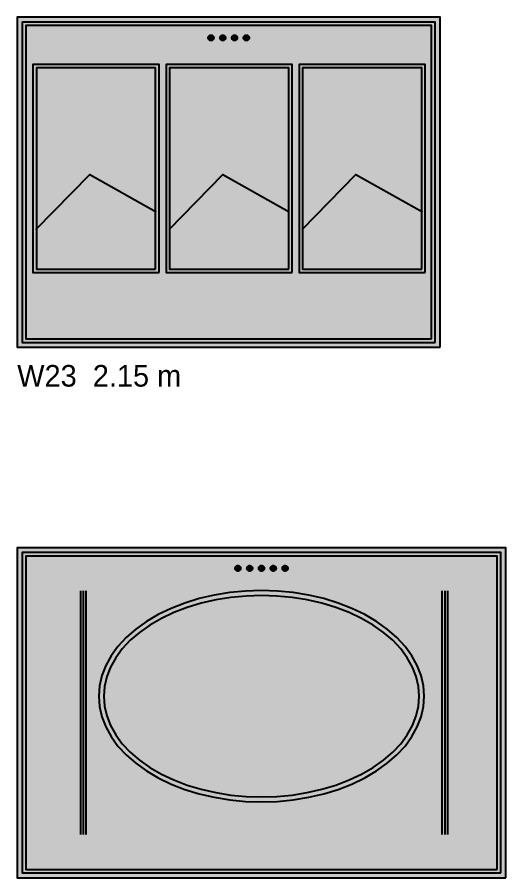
# Model space of a CAD drawing. Header units: metres. Extents: x 0 to 18.5, y -15.3 to 1.8.
# Drawn here: x 12.8 to 15.284, y -10.8 to -6.42 of the extents above; entities that cross this region are included whole.
import ezdxf

# ---------------------------------------------------------------- set-up
doc = ezdxf.new("R2010")
doc.units = ezdxf.units.M

# ---------------------------------------------------------------- blocks, each defined once
blk = doc.blocks.new('NC_N1_ELEV_W23')
at = {"true_color": 0xf6f5ef}
h = blk.add_hatch(color=256, dxfattribs=at)
h.dxf.hatch_style = 1
h.paths.add_polyline_path([(2.15, 0), (2.15, 1.68), (0, 1.68), (0, 0)])
h = blk.add_hatch(color=256, dxfattribs=at)
h.dxf.hatch_style = 1
h.paths.add_polyline_path([(2.125, 0.025), (2.125, 1.655), (0.025, 1.655), (0.025, 0.025)])
at = {"true_color": 0xa38246}
h = blk.add_hatch(color=256, dxfattribs=at)
h.dxf.hatch_style = 1
h.paths.add_polyline_path([(0.999, 1.575), (0.9989, 1.5736), (0.9987, 1.5723), (0.9984, 1.5709), (0.9979, 1.5696), (0.9973, 1.5684), (0.9966, 1.5672), (0.9958, 1.5661), (0.9949, 1.5651), (0.9939, 1.5642), (0.9928, 1.5634), (0.9916, 1.5627), (0.9904, 1.5621), (0.9891, 1.5616), (0.9877, 1.5613), (0.9864, 1.5611), (0.985, 1.561), (0.9836, 1.5611), (0.9823, 1.5613), (0.9809, 1.5616), (0.9796, 1.5621), (0.9784, 1.5627), (0.9772, 1.5634), (0.9761, 1.5642), (0.9751, 1.5651), (0.9742, 1.5661), (0.9734, 1.5672), (0.9727, 1.5684), (0.9721, 1.5696), (0.9716, 1.5709), (0.9713, 1.5723), (0.9711, 1.5736), (0.971, 1.575), (0.9711, 1.5764), (0.9713, 1.5777), (0.9716, 1.5791), (0.9721, 1.5804), (0.9727, 1.5816), (0.9734, 1.5828), (0.9742, 1.5839), (0.9751, 1.5849), (0.9761, 1.5858), (0.9772, 1.5866), (0.9784, 1.5873), (0.9796, 1.5879), (0.9809, 1.5884), (0.9823, 1.5887), (0.9836, 1.5889), (0.985, 1.589), (0.9864, 1.5889), (0.9877, 1.5887), (0.9891, 1.5884), (0.9904, 1.5879), (0.9916, 1.5873), (0.9928, 1.5866), (0.9939, 1.5858), (0.9949, 1.5849), (0.9958, 1.5839), (0.9966, 1.5828), (0.9973, 1.5816), (0.9979, 1.5804), (0.9984, 1.5791), (0.9987, 1.5777), (0.9989, 1.5764)])
h = blk.add_hatch(color=256, dxfattribs=at)
h.dxf.hatch_style = 1
h.paths.add_polyline_path([(1.059, 1.575), (1.0589, 1.5736), (1.0587, 1.5723), (1.0584, 1.5709), (1.0579, 1.5696), (1.0573, 1.5684), (1.0566, 1.5672), (1.0558, 1.5661), (1.0549, 1.5651), (1.0539, 1.5642), (1.0528, 1.5634), (1.0516, 1.5627), (1.0504, 1.5621), (1.0491, 1.5616), (1.0477, 1.5613), (1.0464, 1.5611), (1.045, 1.561), (1.0436, 1.5611), (1.0423, 1.5613), (1.0409, 1.5616), (1.0396, 1.5621), (1.0384, 1.5627), (1.0372, 1.5634), (1.0361, 1.5642), (1.0351, 1.5651), (1.0342, 1.5661), (1.0334, 1.5672), (1.0327, 1.5684), (1.0321, 1.5696), (1.0316, 1.5709), (1.0313, 1.5723), (1.0311, 1.5736), (1.031, 1.575), (1.0311, 1.5764), (1.0313, 1.5777), (1.0316, 1.5791), (1.0321, 1.5804), (1.0327, 1.5816), (1.0334, 1.5828), (1.0342, 1.5839), (1.0351, 1.5849), (1.0361, 1.5858), (1.0372, 1.5866), (1.0384, 1.5873), (1.0396, 1.5879), (1.0409, 1.5884), (1.0423, 1.5887), (1.0436, 1.5889), (1.045, 1.589), (1.0464, 1.5889), (1.0477, 1.5887), (1.0491, 1.5884), (1.0504, 1.5879), (1.0516, 1.5873), (1.0528, 1.5866), (1.0539, 1.5858), (1.0549, 1.5849), (1.0558, 1.5839), (1.0566, 1.5828), (1.0573, 1.5816), (1.0579, 1.5804), (1.0584, 1.5791), (1.0587, 1.5777), (1.0589, 1.5764)])
h = blk.add_hatch(color=256, dxfattribs=at)
h.dxf.hatch_style = 1
h.paths.add_polyline_path([(1.119, 1.575), (1.1189, 1.5736), (1.1187, 1.5723), (1.1184, 1.5709), (1.1179, 1.5696), (1.1173, 1.5684), (1.1166, 1.5672), (1.1158, 1.5661), (1.1149, 1.5651), (1.1139, 1.5642), (1.1128, 1.5634), (1.1116, 1.5627), (1.1104, 1.5621), (1.1091, 1.5616), (1.1077, 1.5613), (1.1064, 1.5611), (1.105, 1.561), (1.1036, 1.5611), (1.1023, 1.5613), (1.1009, 1.5616), (1.0996, 1.5621), (1.0984, 1.5627), (1.0972, 1.5634), (1.0961, 1.5642), (1.0951, 1.5651), (1.0942, 1.5661), (1.0934, 1.5672), (1.0927, 1.5684), (1.0921, 1.5696), (1.0916, 1.5709), (1.0913, 1.5723), (1.0911, 1.5736), (1.091, 1.575), (1.0911, 1.5764), (1.0913, 1.5777), (1.0916, 1.5791), (1.0921, 1.5804), (1.0927, 1.5816), (1.0934, 1.5828), (1.0942, 1.5839), (1.0951, 1.5849), (1.0961, 1.5858), (1.0972, 1.5866), (1.0984, 1.5873), (1.0996, 1.5879), (1.1009, 1.5884), (1.1023, 1.5887), (1.1036, 1.5889), (1.105, 1.589), (1.1064, 1.5889), (1.1077, 1.5887), (1.1091, 1.5884), (1.1104, 1.5879), (1.1116, 1.5873), (1.1128, 1.5866), (1.1139, 1.5858), (1.1149, 1.5849), (1.1158, 1.5839), (1.1166, 1.5828), (1.1173, 1.5816), (1.1179, 1.5804), (1.1184, 1.5791), (1.1187, 1.5777), (1.1189, 1.5764)])
h = blk.add_hatch(color=256, dxfattribs=at)
h.dxf.hatch_style = 1
h.paths.add_polyline_path([(1.179, 1.575), (1.1789, 1.5736), (1.1787, 1.5723), (1.1784, 1.5709), (1.1779, 1.5696), (1.1773, 1.5684), (1.1766, 1.5672), (1.1758, 1.5661), (1.1749, 1.5651), (1.1739, 1.5642), (1.1728, 1.5634), (1.1716, 1.5627), (1.1704, 1.5621), (1.1691, 1.5616), (1.1677, 1.5613), (1.1664, 1.5611), (1.165, 1.561), (1.1636, 1.5611), (1.1623, 1.5613), (1.1609, 1.5616), (1.1596, 1.5621), (1.1584, 1.5627), (1.1572, 1.5634), (1.1561, 1.5642), (1.1551, 1.5651), (1.1542, 1.5661), (1.1534, 1.5672), (1.1527, 1.5684), (1.1521, 1.5696), (1.1516, 1.5709), (1.1513, 1.5723), (1.1511, 1.5736), (1.151, 1.575), (1.1511, 1.5764), (1.1513, 1.5777), (1.1516, 1.5791), (1.1521, 1.5804), (1.1527, 1.5816), (1.1534, 1.5828), (1.1542, 1.5839), (1.1551, 1.5849), (1.1561, 1.5858), (1.1572, 1.5866), (1.1584, 1.5873), (1.1596, 1.5879), (1.1609, 1.5884), (1.1623, 1.5887), (1.1636, 1.5889), (1.165, 1.589), (1.1664, 1.5889), (1.1677, 1.5887), (1.1691, 1.5884), (1.1704, 1.5879), (1.1716, 1.5873), (1.1728, 1.5866), (1.1739, 1.5858), (1.1749, 1.5849), (1.1758, 1.5839), (1.1766, 1.5828), (1.1773, 1.5816), (1.1779, 1.5804), (1.1784, 1.5791), (1.1787, 1.5777), (1.1789, 1.5764)])
at = {"true_color": 0xf6f5ef}
h = blk.add_hatch(color=256, dxfattribs=at)
h.dxf.hatch_style = 1
h.paths.add_polyline_path([(0.7217, 0.38), (0.7217, 1.44), (0.08, 1.44), (0.08, 0.38)])
h = blk.add_hatch(color=256, dxfattribs=at)
h.dxf.hatch_style = 1
h.paths.add_polyline_path([(1.3983, 0.38), (1.3983, 1.44), (0.7567, 1.44), (0.7567, 0.38)])
h = blk.add_hatch(color=256, dxfattribs=at)
h.dxf.hatch_style = 1
h.paths.add_polyline_path([(2.075, 0.38), (2.075, 1.44), (1.4333, 1.44), (1.4333, 0.38)])
at = {"color": 0, "linetype": 'CONTINUOUS', "lineweight": -2, "true_color": 0xa38246}
for points in [[(2.15, 0), (2.15, 1.68), (0, 1.68), (0, 0)], [(2.125, 0.025), (2.125, 1.655), (0.025, 1.655), (0.025, 0.025)], [(2.107, 0.043), (2.107, 1.637), (0.043, 1.637), (0.043, 0.043)], [(0.7217, 0.38), (0.7217, 1.44), (0.08, 1.44), (0.08, 0.38)], [(0.7037, 0.398), (0.7037, 1.422), (0.098, 1.422), (0.098, 0.398)], [(1.3983, 0.38), (1.3983, 1.44), (0.7567, 1.44), (0.7567, 0.38)], [(1.3803, 0.398), (1.3803, 1.422), (0.7747, 1.422), (0.7747, 0.398)], [(2.075, 0.38), (2.075, 1.44), (1.4333, 1.44), (1.4333, 0.38)], [(2.057, 0.398), (2.057, 1.422), (1.4513, 1.422), (1.4513, 0.398)]]:
    blk.add_lwpolyline(points, close=True, dxfattribs=at)
at = {"color": 0, "linetype": 'CONTINUOUS', "lineweight": -2}
for points in [[(0.999, 1.575), (0.9989, 1.5736), (0.9987, 1.5723), (0.9984, 1.5709), (0.9979, 1.5696), (0.9973, 1.5684), (0.9966, 1.5672), (0.9958, 1.5661), (0.9949, 1.5651), (0.9939, 1.5642), (0.9928, 1.5634), (0.9916, 1.5627), (0.9904, 1.5621), (0.9891, 1.5616), (0.9877, 1.5613), (0.9864, 1.5611), (0.985, 1.561), (0.9836, 1.5611), (0.9823, 1.5613), (0.9809, 1.5616), (0.9796, 1.5621), (0.9784, 1.5627), (0.9772, 1.5634), (0.9761, 1.5642), (0.9751, 1.5651), (0.9742, 1.5661), (0.9734, 1.5672), (0.9727, 1.5684), (0.9721, 1.5696), (0.9716, 1.5709), (0.9713, 1.5723), (0.9711, 1.5736), (0.971, 1.575), (0.9711, 1.5764), (0.9713, 1.5777), (0.9716, 1.5791), (0.9721, 1.5804), (0.9727, 1.5816), (0.9734, 1.5828), (0.9742, 1.5839), (0.9751, 1.5849), (0.9761, 1.5858), (0.9772, 1.5866), (0.9784, 1.5873), (0.9796, 1.5879), (0.9809, 1.5884), (0.9823, 1.5887), (0.9836, 1.5889), (0.985, 1.589), (0.9864, 1.5889), (0.9877, 1.5887), (0.9891, 1.5884), (0.9904, 1.5879), (0.9916, 1.5873), (0.9928, 1.5866), (0.9939, 1.5858), (0.9949, 1.5849), (0.9958, 1.5839), (0.9966, 1.5828), (0.9973, 1.5816), (0.9979, 1.5804), (0.9984, 1.5791), (0.9987, 1.5777), (0.9989, 1.5764)], [(1.059, 1.575), (1.0589, 1.5736), (1.0587, 1.5723), (1.0584, 1.5709), (1.0579, 1.5696), (1.0573, 1.5684), (1.0566, 1.5672), (1.0558, 1.5661), (1.0549, 1.5651), (1.0539, 1.5642), (1.0528, 1.5634), (1.0516, 1.5627), (1.0504, 1.5621), (1.0491, 1.5616), (1.0477, 1.5613), (1.0464, 1.5611), (1.045, 1.561), (1.0436, 1.5611), (1.0423, 1.5613), (1.0409, 1.5616), (1.0396, 1.5621), (1.0384, 1.5627), (1.0372, 1.5634), (1.0361, 1.5642), (1.0351, 1.5651), (1.0342, 1.5661), (1.0334, 1.5672), (1.0327, 1.5684), (1.0321, 1.5696), (1.0316, 1.5709), (1.0313, 1.5723), (1.0311, 1.5736), (1.031, 1.575), (1.0311, 1.5764), (1.0313, 1.5777), (1.0316, 1.5791), (1.0321, 1.5804), (1.0327, 1.5816), (1.0334, 1.5828), (1.0342, 1.5839), (1.0351, 1.5849), (1.0361, 1.5858), (1.0372, 1.5866), (1.0384, 1.5873), (1.0396, 1.5879), (1.0409, 1.5884), (1.0423, 1.5887), (1.0436, 1.5889), (1.045, 1.589), (1.0464, 1.5889), (1.0477, 1.5887), (1.0491, 1.5884), (1.0504, 1.5879), (1.0516, 1.5873), (1.0528, 1.5866), (1.0539, 1.5858), (1.0549, 1.5849), (1.0558, 1.5839), (1.0566, 1.5828), (1.0573, 1.5816), (1.0579, 1.5804), (1.0584, 1.5791), (1.0587, 1.5777), (1.0589, 1.5764)], [(1.119, 1.575), (1.1189, 1.5736), (1.1187, 1.5723), (1.1184, 1.5709), (1.1179, 1.5696), (1.1173, 1.5684), (1.1166, 1.5672), (1.1158, 1.5661), (1.1149, 1.5651), (1.1139, 1.5642), (1.1128, 1.5634), (1.1116, 1.5627), (1.1104, 1.5621), (1.1091, 1.5616), (1.1077, 1.5613), (1.1064, 1.5611), (1.105, 1.561), (1.1036, 1.5611), (1.1023, 1.5613), (1.1009, 1.5616), (1.0996, 1.5621), (1.0984, 1.5627), (1.0972, 1.5634), (1.0961, 1.5642), (1.0951, 1.5651), (1.0942, 1.5661), (1.0934, 1.5672), (1.0927, 1.5684), (1.0921, 1.5696), (1.0916, 1.5709), (1.0913, 1.5723), (1.0911, 1.5736), (1.091, 1.575), (1.0911, 1.5764), (1.0913, 1.5777), (1.0916, 1.5791), (1.0921, 1.5804), (1.0927, 1.5816), (1.0934, 1.5828), (1.0942, 1.5839), (1.0951, 1.5849), (1.0961, 1.5858), (1.0972, 1.5866), (1.0984, 1.5873), (1.0996, 1.5879), (1.1009, 1.5884), (1.1023, 1.5887), (1.1036, 1.5889), (1.105, 1.589), (1.1064, 1.5889), (1.1077, 1.5887), (1.1091, 1.5884), (1.1104, 1.5879), (1.1116, 1.5873), (1.1128, 1.5866), (1.1139, 1.5858), (1.1149, 1.5849), (1.1158, 1.5839), (1.1166, 1.5828), (1.1173, 1.5816), (1.1179, 1.5804), (1.1184, 1.5791), (1.1187, 1.5777), (1.1189, 1.5764)], [(1.179, 1.575), (1.1789, 1.5736), (1.1787, 1.5723), (1.1784, 1.5709), (1.1779, 1.5696), (1.1773, 1.5684), (1.1766, 1.5672), (1.1758, 1.5661), (1.1749, 1.5651), (1.1739, 1.5642), (1.1728, 1.5634), (1.1716, 1.5627), (1.1704, 1.5621), (1.1691, 1.5616), (1.1677, 1.5613), (1.1664, 1.5611), (1.165, 1.561), (1.1636, 1.5611), (1.1623, 1.5613), (1.1609, 1.5616), (1.1596, 1.5621), (1.1584, 1.5627), (1.1572, 1.5634), (1.1561, 1.5642), (1.1551, 1.5651), (1.1542, 1.5661), (1.1534, 1.5672), (1.1527, 1.5684), (1.1521, 1.5696), (1.1516, 1.5709), (1.1513, 1.5723), (1.1511, 1.5736), (1.151, 1.575), (1.1511, 1.5764), (1.1513, 1.5777), (1.1516, 1.5791), (1.1521, 1.5804), (1.1527, 1.5816), (1.1534, 1.5828), (1.1542, 1.5839), (1.1551, 1.5849), (1.1561, 1.5858), (1.1572, 1.5866), (1.1584, 1.5873), (1.1596, 1.5879), (1.1609, 1.5884), (1.1623, 1.5887), (1.1636, 1.5889), (1.165, 1.589), (1.1664, 1.5889), (1.1677, 1.5887), (1.1691, 1.5884), (1.1704, 1.5879), (1.1716, 1.5873), (1.1728, 1.5866), (1.1739, 1.5858), (1.1749, 1.5849), (1.1758, 1.5839), (1.1766, 1.5828), (1.1773, 1.5816), (1.1779, 1.5804), (1.1784, 1.5791), (1.1787, 1.5777), (1.1789, 1.5764)]]:
    blk.add_lwpolyline(points, close=True, dxfattribs=at)
at = {"color": 0, "linetype": 'CONTINUOUS', "lineweight": -2, "true_color": 0x778fa0}
for points in [[(0.095, 0.6), (0.3688, 0.88), (0.7067, 0.69)], [(0.7717, 0.6), (1.0454, 0.88), (1.3833, 0.69)], [(1.4483, 0.6), (1.7221, 0.88), (2.06, 0.69)]]:
    blk.add_lwpolyline(points, dxfattribs=at)
blk = doc.blocks.new('NC_N1_ELEV_W29')
at = {"true_color": 0xf6f5ef}
h = blk.add_hatch(color=256, dxfattribs=at)
h.dxf.hatch_style = 1
h.paths.add_polyline_path([(2.484, 0), (2.484, 1.68), (0, 1.68), (0, 0)])
h = blk.add_hatch(color=256, dxfattribs=at)
h.dxf.hatch_style = 1
h.paths.add_polyline_path([(2.459, 0.025), (2.459, 1.655), (0.025, 1.655), (0.025, 0.025)])
at = {"true_color": 0xa38246}
h = blk.add_hatch(color=256, dxfattribs=at)
h.dxf.hatch_style = 1
h.paths.add_polyline_path([(1.136, 1.575), (1.1359, 1.5736), (1.1357, 1.5723), (1.1354, 1.5709), (1.1349, 1.5696), (1.1343, 1.5684), (1.1336, 1.5672), (1.1328, 1.5661), (1.1319, 1.5651), (1.1309, 1.5642), (1.1298, 1.5634), (1.1286, 1.5627), (1.1274, 1.5621), (1.1261, 1.5616), (1.1247, 1.5613), (1.1234, 1.5611), (1.122, 1.561), (1.1206, 1.5611), (1.1193, 1.5613), (1.1179, 1.5616), (1.1166, 1.5621), (1.1154, 1.5627), (1.1142, 1.5634), (1.1131, 1.5642), (1.1121, 1.5651), (1.1112, 1.5661), (1.1104, 1.5672), (1.1097, 1.5684), (1.1091, 1.5696), (1.1086, 1.5709), (1.1083, 1.5723), (1.1081, 1.5736), (1.108, 1.575), (1.1081, 1.5764), (1.1083, 1.5777), (1.1086, 1.5791), (1.1091, 1.5804), (1.1097, 1.5816), (1.1104, 1.5828), (1.1112, 1.5839), (1.1121, 1.5849), (1.1131, 1.5858), (1.1142, 1.5866), (1.1154, 1.5873), (1.1166, 1.5879), (1.1179, 1.5884), (1.1193, 1.5887), (1.1206, 1.5889), (1.122, 1.589), (1.1234, 1.5889), (1.1247, 1.5887), (1.1261, 1.5884), (1.1274, 1.5879), (1.1286, 1.5873), (1.1298, 1.5866), (1.1309, 1.5858), (1.1319, 1.5849), (1.1328, 1.5839), (1.1336, 1.5828), (1.1343, 1.5816), (1.1349, 1.5804), (1.1354, 1.5791), (1.1357, 1.5777), (1.1359, 1.5764)])
h = blk.add_hatch(color=256, dxfattribs=at)
h.dxf.hatch_style = 1
h.paths.add_polyline_path([(1.196, 1.575), (1.1959, 1.5736), (1.1957, 1.5723), (1.1954, 1.5709), (1.1949, 1.5696), (1.1943, 1.5684), (1.1936, 1.5672), (1.1928, 1.5661), (1.1919, 1.5651), (1.1909, 1.5642), (1.1898, 1.5634), (1.1886, 1.5627), (1.1874, 1.5621), (1.1861, 1.5616), (1.1847, 1.5613), (1.1834, 1.5611), (1.182, 1.561), (1.1806, 1.5611), (1.1793, 1.5613), (1.1779, 1.5616), (1.1766, 1.5621), (1.1754, 1.5627), (1.1742, 1.5634), (1.1731, 1.5642), (1.1721, 1.5651), (1.1712, 1.5661), (1.1704, 1.5672), (1.1697, 1.5684), (1.1691, 1.5696), (1.1686, 1.5709), (1.1683, 1.5723), (1.1681, 1.5736), (1.168, 1.575), (1.1681, 1.5764), (1.1683, 1.5777), (1.1686, 1.5791), (1.1691, 1.5804), (1.1697, 1.5816), (1.1704, 1.5828), (1.1712, 1.5839), (1.1721, 1.5849), (1.1731, 1.5858), (1.1742, 1.5866), (1.1754, 1.5873), (1.1766, 1.5879), (1.1779, 1.5884), (1.1793, 1.5887), (1.1806, 1.5889), (1.182, 1.589), (1.1834, 1.5889), (1.1847, 1.5887), (1.1861, 1.5884), (1.1874, 1.5879), (1.1886, 1.5873), (1.1898, 1.5866), (1.1909, 1.5858), (1.1919, 1.5849), (1.1928, 1.5839), (1.1936, 1.5828), (1.1943, 1.5816), (1.1949, 1.5804), (1.1954, 1.5791), (1.1957, 1.5777), (1.1959, 1.5764)])
h = blk.add_hatch(color=256, dxfattribs=at)
h.dxf.hatch_style = 1
h.paths.add_polyline_path([(1.256, 1.575), (1.2559, 1.5736), (1.2557, 1.5723), (1.2554, 1.5709), (1.2549, 1.5696), (1.2543, 1.5684), (1.2536, 1.5672), (1.2528, 1.5661), (1.2519, 1.5651), (1.2509, 1.5642), (1.2498, 1.5634), (1.2486, 1.5627), (1.2474, 1.5621), (1.2461, 1.5616), (1.2447, 1.5613), (1.2434, 1.5611), (1.242, 1.561), (1.2406, 1.5611), (1.2393, 1.5613), (1.2379, 1.5616), (1.2366, 1.5621), (1.2354, 1.5627), (1.2342, 1.5634), (1.2331, 1.5642), (1.2321, 1.5651), (1.2312, 1.5661), (1.2304, 1.5672), (1.2297, 1.5684), (1.2291, 1.5696), (1.2286, 1.5709), (1.2283, 1.5723), (1.2281, 1.5736), (1.228, 1.575), (1.2281, 1.5764), (1.2283, 1.5777), (1.2286, 1.5791), (1.2291, 1.5804), (1.2297, 1.5816), (1.2304, 1.5828), (1.2312, 1.5839), (1.2321, 1.5849), (1.2331, 1.5858), (1.2342, 1.5866), (1.2354, 1.5873), (1.2366, 1.5879), (1.2379, 1.5884), (1.2393, 1.5887), (1.2406, 1.5889), (1.242, 1.589), (1.2434, 1.5889), (1.2447, 1.5887), (1.2461, 1.5884), (1.2474, 1.5879), (1.2486, 1.5873), (1.2498, 1.5866), (1.2509, 1.5858), (1.2519, 1.5849), (1.2528, 1.5839), (1.2536, 1.5828), (1.2543, 1.5816), (1.2549, 1.5804), (1.2554, 1.5791), (1.2557, 1.5777), (1.2559, 1.5764)])
h = blk.add_hatch(color=256, dxfattribs=at)
h.dxf.hatch_style = 1
h.paths.add_polyline_path([(1.316, 1.575), (1.3159, 1.5736), (1.3157, 1.5723), (1.3154, 1.5709), (1.3149, 1.5696), (1.3143, 1.5684), (1.3136, 1.5672), (1.3128, 1.5661), (1.3119, 1.5651), (1.3109, 1.5642), (1.3098, 1.5634), (1.3086, 1.5627), (1.3074, 1.5621), (1.3061, 1.5616), (1.3047, 1.5613), (1.3034, 1.5611), (1.302, 1.561), (1.3006, 1.5611), (1.2993, 1.5613), (1.2979, 1.5616), (1.2966, 1.5621), (1.2954, 1.5627), (1.2942, 1.5634), (1.2931, 1.5642), (1.2921, 1.5651), (1.2912, 1.5661), (1.2904, 1.5672), (1.2897, 1.5684), (1.2891, 1.5696), (1.2886, 1.5709), (1.2883, 1.5723), (1.2881, 1.5736), (1.288, 1.575), (1.2881, 1.5764), (1.2883, 1.5777), (1.2886, 1.5791), (1.2891, 1.5804), (1.2897, 1.5816), (1.2904, 1.5828), (1.2912, 1.5839), (1.2921, 1.5849), (1.2931, 1.5858), (1.2942, 1.5866), (1.2954, 1.5873), (1.2966, 1.5879), (1.2979, 1.5884), (1.2993, 1.5887), (1.3006, 1.5889), (1.302, 1.589), (1.3034, 1.5889), (1.3047, 1.5887), (1.3061, 1.5884), (1.3074, 1.5879), (1.3086, 1.5873), (1.3098, 1.5866), (1.3109, 1.5858), (1.3119, 1.5849), (1.3128, 1.5839), (1.3136, 1.5828), (1.3143, 1.5816), (1.3149, 1.5804), (1.3154, 1.5791), (1.3157, 1.5777), (1.3159, 1.5764)])
h = blk.add_hatch(color=256, dxfattribs=at)
h.dxf.hatch_style = 1
h.paths.add_polyline_path([(1.376, 1.575), (1.3759, 1.5736), (1.3757, 1.5723), (1.3754, 1.5709), (1.3749, 1.5696), (1.3743, 1.5684), (1.3736, 1.5672), (1.3728, 1.5661), (1.3719, 1.5651), (1.3709, 1.5642), (1.3698, 1.5634), (1.3686, 1.5627), (1.3674, 1.5621), (1.3661, 1.5616), (1.3647, 1.5613), (1.3634, 1.5611), (1.362, 1.561), (1.3606, 1.5611), (1.3593, 1.5613), (1.3579, 1.5616), (1.3566, 1.5621), (1.3554, 1.5627), (1.3542, 1.5634), (1.3531, 1.5642), (1.3521, 1.5651), (1.3512, 1.5661), (1.3504, 1.5672), (1.3497, 1.5684), (1.3491, 1.5696), (1.3486, 1.5709), (1.3483, 1.5723), (1.3481, 1.5736), (1.348, 1.575), (1.3481, 1.5764), (1.3483, 1.5777), (1.3486, 1.5791), (1.3491, 1.5804), (1.3497, 1.5816), (1.3504, 1.5828), (1.3512, 1.5839), (1.3521, 1.5849), (1.3531, 1.5858), (1.3542, 1.5866), (1.3554, 1.5873), (1.3566, 1.5879), (1.3579, 1.5884), (1.3593, 1.5887), (1.3606, 1.5889), (1.362, 1.589), (1.3634, 1.5889), (1.3647, 1.5887), (1.3661, 1.5884), (1.3674, 1.5879), (1.3686, 1.5873), (1.3698, 1.5866), (1.3709, 1.5858), (1.3719, 1.5849), (1.3728, 1.5839), (1.3736, 1.5828), (1.3743, 1.5816), (1.3749, 1.5804), (1.3754, 1.5791), (1.3757, 1.5777), (1.3759, 1.5764)])
at = {"true_color": 0xd2dee5}
h = blk.add_hatch(color=256, dxfattribs=at)
h.dxf.hatch_style = 1
h.paths.add_polyline_path([(2.0694, 0.924), (2.0654, 0.9767), (2.0535, 1.0289), (2.0338, 1.0801), (2.0064, 1.1297), (1.9717, 1.1774), (1.93, 1.2227), (1.8816, 1.265), (1.8271, 1.3041), (1.7669, 1.3396), (1.7017, 1.371), (1.632, 1.3981), (1.5586, 1.4207), (1.4822, 1.4385), (1.4034, 1.4513), (1.3231, 1.459), (1.242, 1.4616), (1.1609, 1.459), (1.0806, 1.4513), (1.0018, 1.4385), (0.9254, 1.4207), (0.852, 1.3981), (0.7823, 1.371), (0.7171, 1.3396), (0.6569, 1.3041), (0.6024, 1.265), (0.554, 1.2227), (0.5123, 1.1774), (0.4776, 1.1297), (0.4502, 1.0801), (0.4305, 1.0289), (0.4186, 0.9767), (0.4146, 0.924), (0.4186, 0.8713), (0.4305, 0.8191), (0.4502, 0.7679), (0.4776, 0.7183), (0.5123, 0.6706), (0.554, 0.6253), (0.6024, 0.583), (0.6569, 0.5439), (0.7171, 0.5084), (0.7823, 0.477), (0.852, 0.4499), (0.9254, 0.4273), (1.0018, 0.4095), (1.0806, 0.3967), (1.1609, 0.389), (1.242, 0.3864), (1.3231, 0.389), (1.4034, 0.3967), (1.4822, 0.4095), (1.5586, 0.4273), (1.632, 0.4499), (1.7017, 0.477), (1.7669, 0.5084), (1.8271, 0.5439), (1.8816, 0.583), (1.93, 0.6253), (1.9717, 0.6706), (2.0064, 0.7183), (2.0338, 0.7679), (2.0535, 0.8191), (2.0654, 0.8713)])
at = {"color": 0, "linetype": 'CONTINUOUS', "lineweight": -2, "true_color": 0xa38246}
for points in [[(2.484, 0), (2.484, 1.68), (0, 1.68), (0, 0)], [(2.459, 0.025), (2.459, 1.655), (0.025, 1.655), (0.025, 0.025)], [(2.441, 0.043), (2.441, 1.637), (0.043, 1.637), (0.043, 0.043)], [(2.0694, 0.924), (2.0654, 0.9767), (2.0535, 1.0289), (2.0338, 1.0801), (2.0064, 1.1297), (1.9717, 1.1774), (1.93, 1.2227), (1.8816, 1.265), (1.8271, 1.3041), (1.7669, 1.3396), (1.7017, 1.371), (1.632, 1.3981), (1.5586, 1.4207), (1.4822, 1.4385), (1.4034, 1.4513), (1.3231, 1.459), (1.242, 1.4616), (1.1609, 1.459), (1.0806, 1.4513), (1.0018, 1.4385), (0.9254, 1.4207), (0.852, 1.3981), (0.7823, 1.371), (0.7171, 1.3396), (0.6569, 1.3041), (0.6024, 1.265), (0.554, 1.2227), (0.5123, 1.1774), (0.4776, 1.1297), (0.4502, 1.0801), (0.4305, 1.0289), (0.4186, 0.9767), (0.4146, 0.924), (0.4186, 0.8713), (0.4305, 0.8191), (0.4502, 0.7679), (0.4776, 0.7183), (0.5123, 0.6706), (0.554, 0.6253), (0.6024, 0.583), (0.6569, 0.5439), (0.7171, 0.5084), (0.7823, 0.477), (0.852, 0.4499), (0.9254, 0.4273), (1.0018, 0.4095), (1.0806, 0.3967), (1.1609, 0.389), (1.242, 0.3864), (1.3231, 0.389), (1.4034, 0.3967), (1.4822, 0.4095), (1.5586, 0.4273), (1.632, 0.4499), (1.7017, 0.477), (1.7669, 0.5084), (1.8271, 0.5439), (1.8816, 0.583), (1.93, 0.6253), (1.9717, 0.6706), (2.0064, 0.7183), (2.0338, 0.7679), (2.0535, 0.8191), (2.0654, 0.8713)], [(2.0444, 0.924), (2.0405, 0.9742), (2.029, 1.024), (2.0098, 1.0728), (1.9833, 1.1202), (1.9497, 1.1656), (1.9092, 1.2088), (1.8623, 1.2492), (1.8094, 1.2865), (1.751, 1.3202), (1.6878, 1.3502), (1.6202, 1.3761), (1.5491, 1.3976), (1.4749, 1.4145), (1.3985, 1.4268), (1.3206, 1.4341), (1.242, 1.4366), (1.1634, 1.4341), (1.0855, 1.4268), (1.0091, 1.4145), (0.9349, 1.3976), (0.8638, 1.3761), (0.7962, 1.3502), (0.733, 1.3202), (0.6746, 1.2865), (0.6217, 1.2492), (0.5748, 1.2088), (0.5343, 1.1656), (0.5007, 1.1202), (0.4742, 1.0728), (0.455, 1.024), (0.4435, 0.9742), (0.4396, 0.924), (0.4435, 0.8738), (0.455, 0.824), (0.4742, 0.7752), (0.5007, 0.7278), (0.5343, 0.6824), (0.5748, 0.6392), (0.6217, 0.5988), (0.6746, 0.5615), (0.733, 0.5278), (0.7962, 0.4978), (0.8638, 0.4719), (0.9349, 0.4504), (1.0091, 0.4335), (1.0855, 0.4212), (1.1634, 0.4139), (1.242, 0.4114), (1.3206, 0.4139), (1.3985, 0.4212), (1.4749, 0.4335), (1.5491, 0.4504), (1.6202, 0.4719), (1.6878, 0.4978), (1.751, 0.5278), (1.8094, 0.5615), (1.8623, 0.5988), (1.9092, 0.6392), (1.9497, 0.6824), (1.9833, 0.7278), (2.0098, 0.7752), (2.029, 0.824), (2.0405, 0.8738)]]:
    blk.add_lwpolyline(points, close=True, dxfattribs=at)
at = {"color": 0, "linetype": 'CONTINUOUS', "lineweight": -2}
for points in [[(1.136, 1.575), (1.1359, 1.5736), (1.1357, 1.5723), (1.1354, 1.5709), (1.1349, 1.5696), (1.1343, 1.5684), (1.1336, 1.5672), (1.1328, 1.5661), (1.1319, 1.5651), (1.1309, 1.5642), (1.1298, 1.5634), (1.1286, 1.5627), (1.1274, 1.5621), (1.1261, 1.5616), (1.1247, 1.5613), (1.1234, 1.5611), (1.122, 1.561), (1.1206, 1.5611), (1.1193, 1.5613), (1.1179, 1.5616), (1.1166, 1.5621), (1.1154, 1.5627), (1.1142, 1.5634), (1.1131, 1.5642), (1.1121, 1.5651), (1.1112, 1.5661), (1.1104, 1.5672), (1.1097, 1.5684), (1.1091, 1.5696), (1.1086, 1.5709), (1.1083, 1.5723), (1.1081, 1.5736), (1.108, 1.575), (1.1081, 1.5764), (1.1083, 1.5777), (1.1086, 1.5791), (1.1091, 1.5804), (1.1097, 1.5816), (1.1104, 1.5828), (1.1112, 1.5839), (1.1121, 1.5849), (1.1131, 1.5858), (1.1142, 1.5866), (1.1154, 1.5873), (1.1166, 1.5879), (1.1179, 1.5884), (1.1193, 1.5887), (1.1206, 1.5889), (1.122, 1.589), (1.1234, 1.5889), (1.1247, 1.5887), (1.1261, 1.5884), (1.1274, 1.5879), (1.1286, 1.5873), (1.1298, 1.5866), (1.1309, 1.5858), (1.1319, 1.5849), (1.1328, 1.5839), (1.1336, 1.5828), (1.1343, 1.5816), (1.1349, 1.5804), (1.1354, 1.5791), (1.1357, 1.5777), (1.1359, 1.5764)], [(1.196, 1.575), (1.1959, 1.5736), (1.1957, 1.5723), (1.1954, 1.5709), (1.1949, 1.5696), (1.1943, 1.5684), (1.1936, 1.5672), (1.1928, 1.5661), (1.1919, 1.5651), (1.1909, 1.5642), (1.1898, 1.5634), (1.1886, 1.5627), (1.1874, 1.5621), (1.1861, 1.5616), (1.1847, 1.5613), (1.1834, 1.5611), (1.182, 1.561), (1.1806, 1.5611), (1.1793, 1.5613), (1.1779, 1.5616), (1.1766, 1.5621), (1.1754, 1.5627), (1.1742, 1.5634), (1.1731, 1.5642), (1.1721, 1.5651), (1.1712, 1.5661), (1.1704, 1.5672), (1.1697, 1.5684), (1.1691, 1.5696), (1.1686, 1.5709), (1.1683, 1.5723), (1.1681, 1.5736), (1.168, 1.575), (1.1681, 1.5764), (1.1683, 1.5777), (1.1686, 1.5791), (1.1691, 1.5804), (1.1697, 1.5816), (1.1704, 1.5828), (1.1712, 1.5839), (1.1721, 1.5849), (1.1731, 1.5858), (1.1742, 1.5866), (1.1754, 1.5873), (1.1766, 1.5879), (1.1779, 1.5884), (1.1793, 1.5887), (1.1806, 1.5889), (1.182, 1.589), (1.1834, 1.5889), (1.1847, 1.5887), (1.1861, 1.5884), (1.1874, 1.5879), (1.1886, 1.5873), (1.1898, 1.5866), (1.1909, 1.5858), (1.1919, 1.5849), (1.1928, 1.5839), (1.1936, 1.5828), (1.1943, 1.5816), (1.1949, 1.5804), (1.1954, 1.5791), (1.1957, 1.5777), (1.1959, 1.5764)], [(1.256, 1.575), (1.2559, 1.5736), (1.2557, 1.5723), (1.2554, 1.5709), (1.2549, 1.5696), (1.2543, 1.5684), (1.2536, 1.5672), (1.2528, 1.5661), (1.2519, 1.5651), (1.2509, 1.5642), (1.2498, 1.5634), (1.2486, 1.5627), (1.2474, 1.5621), (1.2461, 1.5616), (1.2447, 1.5613), (1.2434, 1.5611), (1.242, 1.561), (1.2406, 1.5611), (1.2393, 1.5613), (1.2379, 1.5616), (1.2366, 1.5621), (1.2354, 1.5627), (1.2342, 1.5634), (1.2331, 1.5642), (1.2321, 1.5651), (1.2312, 1.5661), (1.2304, 1.5672), (1.2297, 1.5684), (1.2291, 1.5696), (1.2286, 1.5709), (1.2283, 1.5723), (1.2281, 1.5736), (1.228, 1.575), (1.2281, 1.5764), (1.2283, 1.5777), (1.2286, 1.5791), (1.2291, 1.5804), (1.2297, 1.5816), (1.2304, 1.5828), (1.2312, 1.5839), (1.2321, 1.5849), (1.2331, 1.5858), (1.2342, 1.5866), (1.2354, 1.5873), (1.2366, 1.5879), (1.2379, 1.5884), (1.2393, 1.5887), (1.2406, 1.5889), (1.242, 1.589), (1.2434, 1.5889), (1.2447, 1.5887), (1.2461, 1.5884), (1.2474, 1.5879), (1.2486, 1.5873), (1.2498, 1.5866), (1.2509, 1.5858), (1.2519, 1.5849), (1.2528, 1.5839), (1.2536, 1.5828), (1.2543, 1.5816), (1.2549, 1.5804), (1.2554, 1.5791), (1.2557, 1.5777), (1.2559, 1.5764)], [(1.316, 1.575), (1.3159, 1.5736), (1.3157, 1.5723), (1.3154, 1.5709), (1.3149, 1.5696), (1.3143, 1.5684), (1.3136, 1.5672), (1.3128, 1.5661), (1.3119, 1.5651), (1.3109, 1.5642), (1.3098, 1.5634), (1.3086, 1.5627), (1.3074, 1.5621), (1.3061, 1.5616), (1.3047, 1.5613), (1.3034, 1.5611), (1.302, 1.561), (1.3006, 1.5611), (1.2993, 1.5613), (1.2979, 1.5616), (1.2966, 1.5621), (1.2954, 1.5627), (1.2942, 1.5634), (1.2931, 1.5642), (1.2921, 1.5651), (1.2912, 1.5661), (1.2904, 1.5672), (1.2897, 1.5684), (1.2891, 1.5696), (1.2886, 1.5709), (1.2883, 1.5723), (1.2881, 1.5736), (1.288, 1.575), (1.2881, 1.5764), (1.2883, 1.5777), (1.2886, 1.5791), (1.2891, 1.5804), (1.2897, 1.5816), (1.2904, 1.5828), (1.2912, 1.5839), (1.2921, 1.5849), (1.2931, 1.5858), (1.2942, 1.5866), (1.2954, 1.5873), (1.2966, 1.5879), (1.2979, 1.5884), (1.2993, 1.5887), (1.3006, 1.5889), (1.302, 1.589), (1.3034, 1.5889), (1.3047, 1.5887), (1.3061, 1.5884), (1.3074, 1.5879), (1.3086, 1.5873), (1.3098, 1.5866), (1.3109, 1.5858), (1.3119, 1.5849), (1.3128, 1.5839), (1.3136, 1.5828), (1.3143, 1.5816), (1.3149, 1.5804), (1.3154, 1.5791), (1.3157, 1.5777), (1.3159, 1.5764)], [(1.376, 1.575), (1.3759, 1.5736), (1.3757, 1.5723), (1.3754, 1.5709), (1.3749, 1.5696), (1.3743, 1.5684), (1.3736, 1.5672), (1.3728, 1.5661), (1.3719, 1.5651), (1.3709, 1.5642), (1.3698, 1.5634), (1.3686, 1.5627), (1.3674, 1.5621), (1.3661, 1.5616), (1.3647, 1.5613), (1.3634, 1.5611), (1.362, 1.561), (1.3606, 1.5611), (1.3593, 1.5613), (1.3579, 1.5616), (1.3566, 1.5621), (1.3554, 1.5627), (1.3542, 1.5634), (1.3531, 1.5642), (1.3521, 1.5651), (1.3512, 1.5661), (1.3504, 1.5672), (1.3497, 1.5684), (1.3491, 1.5696), (1.3486, 1.5709), (1.3483, 1.5723), (1.3481, 1.5736), (1.348, 1.575), (1.3481, 1.5764), (1.3483, 1.5777), (1.3486, 1.5791), (1.3491, 1.5804), (1.3497, 1.5816), (1.3504, 1.5828), (1.3512, 1.5839), (1.3521, 1.5849), (1.3531, 1.5858), (1.3542, 1.5866), (1.3554, 1.5873), (1.3566, 1.5879), (1.3579, 1.5884), (1.3593, 1.5887), (1.3606, 1.5889), (1.362, 1.589), (1.3634, 1.5889), (1.3647, 1.5887), (1.3661, 1.5884), (1.3674, 1.5879), (1.3686, 1.5873), (1.3698, 1.5866), (1.3709, 1.5858), (1.3719, 1.5849), (1.3728, 1.5839), (1.3736, 1.5828), (1.3743, 1.5816), (1.3749, 1.5804), (1.3754, 1.5791), (1.3757, 1.5777), (1.3759, 1.5764)]]:
    blk.add_lwpolyline(points, close=True, dxfattribs=at)
at = {"color": 0, "linetype": 'CONTINUOUS', "lineweight": -2, "true_color": 0xa38246}
for points in [[(0.3229, 0.22), (0.3229, 1.46)], [(0.3369, 0.22), (0.3369, 1.46)], [(0.3509, 0.22), (0.3509, 1.46)], [(2.1611, 0.22), (2.1611, 1.46)], [(2.1751, 0.22), (2.1751, 1.46)], [(2.1891, 0.22), (2.1891, 1.46)]]:
    blk.add_lwpolyline(points, dxfattribs=at)

msp = doc.modelspace()

# ---------------------------------------------------------------- block references
for name, p in [('NC_N1_ELEV_W23', (12.8, -8.1)), ('NC_N1_ELEV_W29', (12.8, -10.8))]:
    msp.add_blockref(name, p)

# ---------------------------------------------------------------- texts
at = {"color": 0}
msp.add_text('W23  2.15 m', height=0.11, dxfattribs=at).set_placement((12.8, -8.3))

doc.saveas('drawing.dxf')
